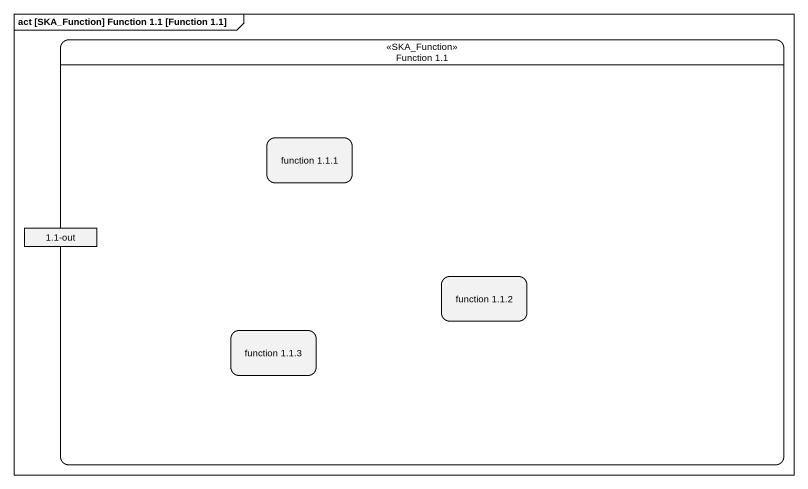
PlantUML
@startuml
mainframe act [SKA_Function] Function 1.1 [Function 1.1]
hide empty description
state "Function 1.1" as Function_1_1 <<SKA_Function>> {
  state "function 1.1.1" as function_1_1_1
  state "1.1-out" as o1_1_out <<object>>
  state "function 1.1.2" as function_1_1_2
  state "function 1.1.3" as function_1_1_3
}
@enduml
